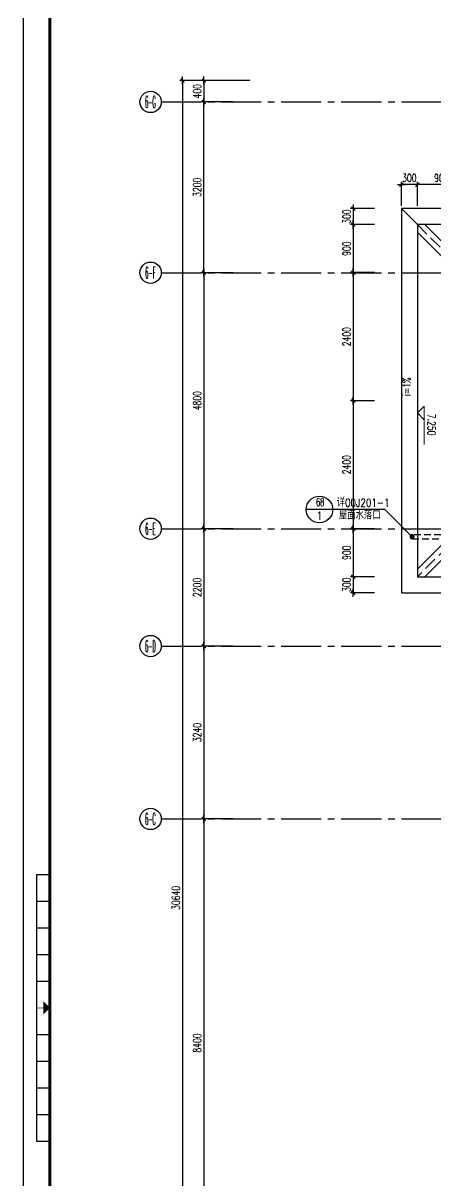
# Model space of a CAD drawing. Extents: x -395226 to -176901, y -140672 to 68263.
# Drawn here: x -218951 to -211217, y 35296 to 56997 of the extents above; entities that cross this region are included whole.
import ezdxf
from ezdxf.enums import TextEntityAlignment as Align

# ---------------------------------------------------------------- set-up
doc = ezdxf.new("R2010")
doc.units = 0
doc.header["$LTSCALE"] = 1000
doc.header["$MEASUREMENT"] = 0
for name, pattern in [('ACAD_ISO08W100', [36, 24, -3, 6, -3]), ('DASH', [0.35, 0.25, -0.1]), ('HIDDEN2', [0.1875, 0.125, -0.0625]), ('Plans$0$CENTER2', [1.125, 0.75, -0.125, 0.125, -0.125])]:
    doc.linetypes.add(name, pattern=pattern)
doc.layers.get('0').update_dxf_attribs({"linetype": 'CONTINUOUS'})
doc.layers.get('Defpoints').update_dxf_attribs({"linetype": 'CONTINUOUS'})
for name, color, linetype in [('A-AXIS', 3, 'CONTINUOUS'), ('A-AXIS-TEXT', 7, 'CONTINUOUS'), ('A-DIM', 201, 'CONTINUOUS'), ('A-DOTE', 8, 'ACAD_ISO08W100'), ('A-NOTE', 150, 'CONTINUOUS'), ('A-NOTE-CN', 150, 'CONTINUOUS'), ('A-PUB-DIM', 3, 'CONTINUOUS'), ('A-RAIN', 6, 'CONTINUOUS'), ('A-ROOF', 7, 'CONTINUOUS'), ('A-TEXT-CN', 31, 'CONTINUOUS'), ('Plans$0$Grid', 9, 'Plans$0$CENTER2'), ('图框', 7, 'CONTINUOUS')]:
    doc.layers.add(name, color=color, linetype=linetype)
doc.layers.add('A-LEVEL', color=135, linetype='CONTINUOUS', lineweight=0)
doc.styles.add('COMPLEX', font='COMPLEX')
doc.styles.add('DIM_FONT', font='SIMPLEX', dxfattribs={"width": 0.7, "bigfont": 'GBCBIG'})
doc.styles.add('PRC-S', font='tjromans.shx', dxfattribs={"width": 0.7, "bigfont": 'tjhztxt.shx'})
doc.styles.add('TJHZTXT', font='tjromans.shx', dxfattribs={"width": 0.8, "bigfont": 'tjhztxt.shx'})
doc.styles.add('zjz', font='tjromans.shx', dxfattribs={"width": 0.7, "height": 500, "bigfont": 'tjhztxt.shx'})
doc.dimstyles.new('DIM100', dxfattribs={"dimscale": 100, "dimtxt": 3, "dimasz": 0.01, "dimexe": 1, "dimexo": 1, "dimgap": 1, "dimtad": 1, "dimdec": 0, "dimzin": 0, "dimdsep": 46, "dimtxsty": 'DIM_FONT', "dimblk1": '_DIMX', "dimblk2": '_DIMX', "dimsah": 1, "dimcen": 0.01, "dimclrd": 256, "dimclre": 256, "dimclrt": 7, "dimadec": 0, "dimazin": 0, "dimtfac": 1, "dimtdec": 0, "dimtix": 1, "dimtmove": 2, "dimatfit": 3, "dimldrblk": '_DIMX', "dimfxl": 0, "dimtolj": 1, "dimtzin": 5, "dimarcsym": 0})

# ---------------------------------------------------------------- blocks, each defined once
blk = doc.blocks.new('_DIMX')
blk.add_line((-150, 0), (150, 0))
at = {"const_width": 50}
blk.add_lwpolyline([(-70, -70), (70, 70)], dxfattribs=at)
blk = doc.blocks.new('*D484')
at = {"layer": 'A-PUB-DIM', "lineweight": -2}
for p, q in [((-26848, 16240), (-27448, 16240)), ((-27398, 16239), (-27398, 11440)), ((-26848, 11440), (-27448, 11440))]:
    blk.add_line(p, q, dxfattribs=at)
at = {"layer": 'Defpoints', "color": 0}
for p in [(-26798, 16240), (-27398, 11440), (-26798, 11440)]:
    blk.add_point(p, dxfattribs=at)
at = {"layer": 'A-PUB-DIM', "lineweight": -2, "xscale": 0.5, "yscale": 0.5, "zscale": 0.5}
for p, rotation in [((-27398, 16240), 90), ((-27398, 11440), 270)]:
    blk.add_blockref('_DIMX', p, dxfattribs=dict(at, rotation=rotation))
at = {"layer": 'A-PUB-DIM', "insert": (-27523, 13840), "char_height": 150, "attachment_point": 5, "rotation": 90, "style": 'DIM_FONT'}
blk.add_mtext('\\A1;4800', dxfattribs=at)
blk = doc.blocks.new('*D485')
at = {"layer": 'A-PUB-DIM', "lineweight": -2}
for p, q in [((-26848, 11440), (-27448, 11440)), ((-27398, 11439), (-27398, 9240)), ((-26848, 9240), (-27448, 9240))]:
    blk.add_line(p, q, dxfattribs=at)
at = {"layer": 'Defpoints', "color": 0}
for p in [(-26798, 11440), (-27398, 9240), (-26798, 9240)]:
    blk.add_point(p, dxfattribs=at)
at = {"layer": 'A-PUB-DIM', "lineweight": -2, "xscale": 0.5, "yscale": 0.5, "zscale": 0.5}
for p, rotation in [((-27398, 11440), 90), ((-27398, 9240), 270)]:
    blk.add_blockref('_DIMX', p, dxfattribs=dict(at, rotation=rotation))
at = {"layer": 'A-PUB-DIM', "insert": (-27523, 10340), "char_height": 150, "attachment_point": 5, "rotation": 90, "style": 'DIM_FONT'}
blk.add_mtext('\\A1;2200', dxfattribs=at)
blk = doc.blocks.new('*D486')
at = {"layer": 'A-PUB-DIM', "lineweight": -2}
for p, q in [((-26848, 9240), (-27448, 9240)), ((-27398, 9239), (-27398, 6001)), ((-26848, 6000), (-27448, 6000))]:
    blk.add_line(p, q, dxfattribs=at)
at = {"layer": 'Defpoints', "color": 0}
for p in [(-26798, 9240), (-27398, 6000), (-26798, 6000)]:
    blk.add_point(p, dxfattribs=at)
at = {"layer": 'A-PUB-DIM', "lineweight": -2, "xscale": 0.5, "yscale": 0.5, "zscale": 0.5}
for p, rotation in [((-27398, 9240), 90), ((-27398, 6000), 270)]:
    blk.add_blockref('_DIMX', p, dxfattribs=dict(at, rotation=rotation))
at = {"layer": 'A-PUB-DIM', "insert": (-27523, 7620), "char_height": 150, "attachment_point": 5, "rotation": 90, "style": 'DIM_FONT'}
blk.add_mtext('\\A1;3240', dxfattribs=at)
blk = doc.blocks.new('*D487')
at = {"layer": 'A-PUB-DIM', "lineweight": -2}
for p, q in [((-26848, 6000), (-27448, 6000)), ((-27398, 6000), (-27398, -2399)), ((-26848, -2400), (-27448, -2400))]:
    blk.add_line(p, q, dxfattribs=at)
at = {"layer": 'Defpoints', "color": 0}
for p in [(-26798, 6000), (-27398, -2400), (-26798, -2400)]:
    blk.add_point(p, dxfattribs=at)
at = {"layer": 'A-PUB-DIM', "lineweight": -2, "xscale": 0.5, "yscale": 0.5, "zscale": 0.5}
for p, rotation in [((-27398, 6000), 90), ((-27398, -2400), 270)]:
    blk.add_blockref('_DIMX', p, dxfattribs=dict(at, rotation=rotation))
at = {"layer": 'A-PUB-DIM', "insert": (-27523, 1800), "char_height": 150, "attachment_point": 5, "rotation": 90, "style": 'DIM_FONT'}
blk.add_mtext('\\A1;8400', dxfattribs=at)
blk = doc.blocks.new('*D489')
at = {"layer": 'A-PUB-DIM', "lineweight": -2}
for p, q in [((-26540, 19840), (-27848, 19840)), ((-27798, 19840), (-27798, -10799)), ((-26540, -10800), (-27848, -10800))]:
    blk.add_line(p, q, dxfattribs=at)
at = {"layer": 'Defpoints', "color": 0}
for p in [(-26490, 19840), (-27798, -10800), (-26490, -10800)]:
    blk.add_point(p, dxfattribs=at)
at = {"layer": 'A-PUB-DIM', "lineweight": -2, "xscale": 0.5, "yscale": 0.5, "zscale": 0.5}
for p, rotation in [((-27798, 19840), 90), ((-27798, -10800), 270)]:
    blk.add_blockref('_DIMX', p, dxfattribs=dict(at, rotation=rotation))
at = {"layer": 'A-PUB-DIM', "insert": (-27923, 4520), "char_height": 150, "attachment_point": 5, "rotation": 90, "style": 'DIM_FONT'}
blk.add_mtext('\\A1;30640', dxfattribs=at)
blk = doc.blocks.new('_AXISO')
blk.add_circle((0, 0), 0.5)
at = {"layer": 'A-AXIS-TEXT', "style": 'COMPLEX', "width": 1.041667}
blk.add_attdef('A', text='', height=0.56, dxfattribs=at).set_placement((-0.25, -0.28), (0.25, -0.28), align=Align.FIT)
blk = doc.blocks.new('*D504')
at = {"layer": 'A-PUB-DIM', "lineweight": -2}
for p, q in [((-26848, 19440), (-27448, 19440)), ((-27398, 16240), (-27398, 19439)), ((-26848, 16240), (-27448, 16240))]:
    blk.add_line(p, q, dxfattribs=at)
at = {"layer": 'Defpoints', "color": 0}
for p in [(-27398, 19440), (-26798, 19440), (-26798, 16240)]:
    blk.add_point(p, dxfattribs=at)
at = {"layer": 'A-PUB-DIM', "lineweight": -2, "xscale": 0.5, "yscale": 0.5, "zscale": 0.5}
for p, rotation in [((-27398, 19440), 90), ((-27398, 16240), 270)]:
    blk.add_blockref('_DIMX', p, dxfattribs=dict(at, rotation=rotation))
at = {"layer": 'A-PUB-DIM', "insert": (-27523, 17840), "char_height": 150, "attachment_point": 5, "rotation": 90, "style": 'DIM_FONT'}
blk.add_mtext('\\A1;3200', dxfattribs=at)
blk = doc.blocks.new('*D505')
at = {"layer": 'A-PUB-DIM', "lineweight": -2}
for p, q in [((-26848, 19840), (-27448, 19840)), ((-27398, 19840), (-27398, 19440)), ((-26848, 19440), (-27448, 19440))]:
    blk.add_line(p, q, dxfattribs=at)
at = {"layer": 'Defpoints', "color": 0}
for p in [(-26798, 19840), (-27398, 19440), (-26798, 19440)]:
    blk.add_point(p, dxfattribs=at)
at = {"layer": 'A-PUB-DIM', "lineweight": -2, "xscale": 0.5, "yscale": 0.5, "zscale": 0.5}
for p, rotation in [((-27398, 19840), 90), ((-27398, 19440), 270)]:
    blk.add_blockref('_DIMX', p, dxfattribs=dict(at, rotation=rotation))
at = {"layer": 'A-PUB-DIM', "insert": (-27523, 19640), "char_height": 150, "attachment_point": 5, "rotation": 90, "style": 'DIM_FONT'}
blk.add_mtext('\\A1;400', dxfattribs=at)
blk = doc.blocks.new('A$C27EA7CCC')
at = {"layer": 'A-LEVEL', "linetype": 'ByBlock'}
blk.add_lwpolyline([(1018, 509), (509, 0), (0, 509), (2880, 509)], dxfattribs=at)
at = {"layer": 'A-LEVEL', "style": 'zjz', "width": 0.7}
for tag, p in [('-6.000（建筑）', (3635, 1346)), ('-6.300（结构）', (3635, 645))]:
    blk.add_attdef(tag, text='', height=600, dxfattribs=at).set_placement(p, align=Align.RIGHT)
blk = doc.blocks.new('sy')
blk.add_line((1948, 0), (2948, 0))
blk.add_circle((2448, 0), 500)
at = {"layer": 'A-NOTE', "linetype": 'Continuous'}
blk.add_line((0, 0), (2948, 0), dxfattribs=at)
at = {"layer": 'A-NOTE', "linetype": 'Continuous', "style": 'PRC-S', "width": 0.7}
for tag, p in [('详建施', (788, -373)), ('S01', (788, 70)), ('302', (2169, -370))]:
    blk.add_attdef(tag, p, '', height=350, dxfattribs=at)
blk.add_attdef('1', text='', height=350, dxfattribs=at).set_placement((2449, 232), align=Align.MIDDLE)
blk = doc.blocks.new('floor drain@75')
at = {"layer": 'A-RAIN'}
h = blk.add_hatch(dxfattribs=at)
h.set_pattern_fill('ANSI31', color=256, scale=0.2, style=0)
edge = h.paths.add_edge_path()
edge.add_arc((0, 0), 0.0938, 0, 360)
blk.add_circle((0, 0), 0.0938, dxfattribs=at)
blk = doc.blocks.new('*D683')
at = {"layer": 'A-DIM', "lineweight": -2}
for p, q in [((-211564, 53570), (-211564, 54020)), ((-210664, 53970), (-211563, 53970)), ((-210664, 53570), (-210664, 54020))]:
    blk.add_line(p, q, dxfattribs=at)
at = {"layer": 'Defpoints', "color": 0}
for p in [(-211564, 53970), (-211564, 53520), (-210664, 53520)]:
    blk.add_point(p, dxfattribs=at)
at = {"layer": 'A-DIM', "lineweight": -2, "xscale": 0.5, "yscale": 0.5, "zscale": 0.5}
for p, rotation in [((-211564, 53970), 180.0000000000037), ((-210664, 53970), 3.677058657558518e-12)]:
    blk.add_blockref('_DIMX', p, dxfattribs=dict(at, rotation=rotation))
at = {"layer": 'A-DIM', "insert": (-211114, 54095), "char_height": 150, "attachment_point": 5, "style": 'DIM_FONT'}
blk.add_mtext('\\A1;900', dxfattribs=at)
blk = doc.blocks.new('*D684')
at = {"layer": 'A-DIM', "lineweight": -2}
for p, q in [((-211864, 53970), (-211865, 53970)), ((-211864, 53570), (-211864, 54020)), ((-211564, 53970), (-211864, 53970)), ((-211564, 53570), (-211564, 54020)), ((-211563, 53970), (-211563, 53970))]:
    blk.add_line(p, q, dxfattribs=at)
at = {"layer": 'Defpoints', "color": 0}
for p in [(-211864, 53970), (-211864, 53520), (-211564, 53520)]:
    blk.add_point(p, dxfattribs=at)
at = {"layer": 'A-DIM', "lineweight": -2, "xscale": 0.5, "yscale": 0.5, "zscale": 0.5}
for p, rotation in [((-211864, 53970), 1.109377472894474e-11), ((-211564, 53970), 180.0000000000111)]:
    blk.add_blockref('_DIMX', p, dxfattribs=dict(at, rotation=rotation))
at = {"layer": 'A-DIM', "insert": (-211714, 54095), "char_height": 150, "attachment_point": 5, "style": 'DIM_FONT'}
blk.add_mtext('\\A1;300', dxfattribs=at)
blk = doc.blocks.new('*D685')
at = {"layer": 'A-DIM', "lineweight": -2}
for p, q in [((-212364, 53520), (-212814, 53520)), ((-212764, 53520), (-212764, 53521)), ((-212764, 53520), (-212764, 53220)), ((-212364, 53220), (-212814, 53220)), ((-212764, 53219), (-212764, 53219))]:
    blk.add_line(p, q, dxfattribs=at)
at = {"layer": 'Defpoints', "color": 0}
for p in [(-212314, 53520), (-212764, 53220), (-212314, 53220)]:
    blk.add_point(p, dxfattribs=at)
at = {"layer": 'A-DIM', "lineweight": -2, "xscale": 0.5, "yscale": 0.5, "zscale": 0.5}
for p, rotation in [((-212764, 53520), 270), ((-212764, 53220), 90)]:
    blk.add_blockref('_DIMX', p, dxfattribs=dict(at, rotation=rotation))
at = {"layer": 'A-DIM', "insert": (-212889, 53370), "char_height": 150, "attachment_point": 5, "rotation": 90, "style": 'DIM_FONT'}
blk.add_mtext('\\A1;300', dxfattribs=at)
blk = doc.blocks.new('*D686')
at = {"layer": 'A-DIM', "lineweight": -2}
for p, q in [((-212364, 53220), (-212814, 53220)), ((-212764, 53219), (-212764, 52320)), ((-212364, 52320), (-212814, 52320))]:
    blk.add_line(p, q, dxfattribs=at)
at = {"layer": 'Defpoints', "color": 0}
for p in [(-212314, 53220), (-212764, 52320), (-212314, 52320)]:
    blk.add_point(p, dxfattribs=at)
at = {"layer": 'A-DIM', "lineweight": -2, "xscale": 0.5, "yscale": 0.5, "zscale": 0.5}
for p, rotation in [((-212764, 53220), 90), ((-212764, 52320), 270)]:
    blk.add_blockref('_DIMX', p, dxfattribs=dict(at, rotation=rotation))
at = {"layer": 'A-DIM', "insert": (-212889, 52770), "char_height": 150, "attachment_point": 5, "rotation": 90, "style": 'DIM_FONT'}
blk.add_mtext('\\A1;900', dxfattribs=at)
blk = doc.blocks.new('*D687')
at = {"layer": 'A-DIM', "lineweight": -2}
for p, q in [((-212364, 52320), (-212814, 52320)), ((-212764, 52319), (-212764, 49920)), ((-212364, 49920), (-212814, 49920))]:
    blk.add_line(p, q, dxfattribs=at)
at = {"layer": 'Defpoints', "color": 0}
for p in [(-212314, 52320), (-212764, 49920), (-212314, 49920)]:
    blk.add_point(p, dxfattribs=at)
at = {"layer": 'A-DIM', "lineweight": -2, "xscale": 0.5, "yscale": 0.5, "zscale": 0.5}
for p, rotation in [((-212764, 52320), 90), ((-212764, 49920), 270)]:
    blk.add_blockref('_DIMX', p, dxfattribs=dict(at, rotation=rotation))
at = {"layer": 'A-DIM', "insert": (-212889, 51120), "char_height": 150, "attachment_point": 5, "rotation": 90, "style": 'DIM_FONT'}
blk.add_mtext('\\A1;2400', dxfattribs=at)
blk = doc.blocks.new('*D688')
at = {"layer": 'A-DIM', "lineweight": -2}
for p, q in [((-212364, 49920), (-212814, 49920)), ((-212764, 49919), (-212764, 47520)), ((-212364, 47520), (-212814, 47520))]:
    blk.add_line(p, q, dxfattribs=at)
at = {"layer": 'Defpoints', "color": 0}
for p in [(-212314, 49920), (-212764, 47520), (-212314, 47520)]:
    blk.add_point(p, dxfattribs=at)
at = {"layer": 'A-DIM', "lineweight": -2, "xscale": 0.5, "yscale": 0.5, "zscale": 0.5}
for p, rotation in [((-212764, 49920), 90), ((-212764, 47520), 270)]:
    blk.add_blockref('_DIMX', p, dxfattribs=dict(at, rotation=rotation))
at = {"layer": 'A-DIM', "insert": (-212889, 48720), "char_height": 150, "attachment_point": 5, "rotation": 90, "style": 'DIM_FONT'}
blk.add_mtext('\\A1;2400', dxfattribs=at)
blk = doc.blocks.new('*D689')
at = {"layer": 'A-DIM', "lineweight": -2}
for p, q in [((-212364, 47520), (-212814, 47520)), ((-212764, 47519), (-212764, 46620)), ((-212364, 46620), (-212814, 46620))]:
    blk.add_line(p, q, dxfattribs=at)
at = {"layer": 'Defpoints', "color": 0}
for p in [(-212314, 47520), (-212764, 46620), (-212314, 46620)]:
    blk.add_point(p, dxfattribs=at)
at = {"layer": 'A-DIM', "lineweight": -2, "xscale": 0.5, "yscale": 0.5, "zscale": 0.5}
for p, rotation in [((-212764, 47520), 90), ((-212764, 46620), 270)]:
    blk.add_blockref('_DIMX', p, dxfattribs=dict(at, rotation=rotation))
at = {"layer": 'A-DIM', "insert": (-212889, 47070), "char_height": 150, "attachment_point": 5, "rotation": 90, "style": 'DIM_FONT'}
blk.add_mtext('\\A1;900', dxfattribs=at)
blk = doc.blocks.new('*D690')
at = {"layer": 'A-DIM', "lineweight": -2}
for p, q in [((-212364, 46620), (-212814, 46620)), ((-212764, 46620), (-212764, 46621)), ((-212764, 46620), (-212764, 46320)), ((-212364, 46320), (-212814, 46320)), ((-212764, 46319), (-212764, 46319))]:
    blk.add_line(p, q, dxfattribs=at)
at = {"layer": 'Defpoints', "color": 0}
for p in [(-212314, 46620), (-212764, 46320), (-212314, 46320)]:
    blk.add_point(p, dxfattribs=at)
at = {"layer": 'A-DIM', "lineweight": -2, "xscale": 0.5, "yscale": 0.5, "zscale": 0.5}
for p, rotation in [((-212764, 46620), 270), ((-212764, 46320), 90)]:
    blk.add_blockref('_DIMX', p, dxfattribs=dict(at, rotation=rotation))
at = {"layer": 'A-DIM', "insert": (-212889, 46470), "char_height": 150, "attachment_point": 5, "rotation": 90, "style": 'DIM_FONT'}
blk.add_mtext('\\A1;300', dxfattribs=at)
blk = doc.blocks.new('TJAD_TK_A0')
at = {"layer": '图框'}
for p, q in [((1517.5, -436.65), (1517.5, -431.65)), ((1527.5, -436.65), (1527.5, -431.65)), ((1537.5, -436.65), (1537.5, -431.65)), ((1547.5, -436.65), (1547.5, -431.65)), ((1557.5, -436.65), (1557.5, -431.65)), ((1577.5, -436.65), (1577.5, -431.65)), ((1587.5, -436.65), (1587.5, -431.65)), ((1597.5, -436.65), (1597.5, -431.65)), ((1607.5, -436.65), (1607.5, -431.65)), ((1617.5, -436.65), (1617.5, -431.65)), ((1517.5, -436.65), (1617.5, -436.65)), ((973, -441.7), (2162, -441.7))]:
    blk.add_line(p, q, dxfattribs=at)
at = {"layer": '图框', "const_width": 1.2}
blk.add_lwpolyline([(2152, -431.7), (2152, 389.3), (998, 389.3), (998, -431.7)], close=True, dxfattribs=at)
at = {"layer": '图框', "const_width": 0.3}
blk.add_lwpolyline([(1567.5, -434.15), (1567.5, -436.65)], dxfattribs=at)
at = {"layer": '图框'}
blk.add_solid([(1570, -434.15), (1565, -434.15), (1567.5, -431.65)], dxfattribs=at)
blk = doc.blocks.new('Grid')
at = {"layer": 'Plans$0$Grid', "color": 8}
for p, q in [((-28198.2, 19440), (8601.8, 19440)), ((-28198.2, 16240), (8601.8, 16240)), ((-28198.2, 11440), (8601.8, 11440)), ((-28198.2, 9240), (8601.8, 9240)), ((-28198.2, 6000), (8601.8, 6000))]:
    blk.add_line(p, q, dxfattribs=at)
at = {"layer": 'A-AXIS'}
ref = blk.add_blockref('_AXISO', (-28398.2, 19440), dxfattribs=dict(at, xscale=400.0000000232831, yscale=399.9999999941792, zscale=400))
ref.add_attrib('A', '6-G', dxfattribs={"layer": 'A-AXIS-TEXT', "height": 224, "style": 'COMPLEX', "width": 0.287528}).set_placement((-28498.2, 19328), (-28301.9, 19328), align=Align.FIT)
ref = blk.add_blockref('_AXISO', (-28398.2, 16240), dxfattribs=dict(at, xscale=400.0000000232831, yscale=399.9999999941792, zscale=400))
ref.add_attrib('A', '6-F', dxfattribs={"layer": 'A-AXIS-TEXT', "height": 224, "style": 'COMPLEX', "width": 0.296803}).set_placement((-28498.2, 16128), (-28301.9, 16128), align=Align.FIT)
ref = blk.add_blockref('_AXISO', (-28398.2, 11440), dxfattribs=dict(at, xscale=400.0000000232831, yscale=399.9999999941792, zscale=400))
ref.add_attrib('A', '6-E', dxfattribs={"layer": 'A-AXIS-TEXT', "height": 224, "style": 'COMPLEX', "width": 0.296803}).set_placement((-28498.2, 11328), (-28301.9, 11328), align=Align.FIT)
ref = blk.add_blockref('_AXISO', (-28398.2, 9240), dxfattribs=dict(at, xscale=400.0000000232831, yscale=399.9999999941792, zscale=400))
ref.add_attrib('A', '6-D', dxfattribs={"layer": 'A-AXIS-TEXT', "height": 224, "style": 'COMPLEX', "width": 0.292092}).set_placement((-28498.2, 9128), (-28301.9, 9128), align=Align.FIT)
ref = blk.add_blockref('_AXISO', (-28398.2, 6000), dxfattribs=dict(at, xscale=400.0000000232831, yscale=399.9999999941792, zscale=400))
ref.add_attrib('A', '6-C', dxfattribs={"layer": 'A-AXIS-TEXT', "height": 224, "style": 'COMPLEX', "width": 0.301669}).set_placement((-28498.2, 5888), (-28301.9, 5888), align=Align.FIT)
at = {"layer": 'A-PUB-DIM'}
for base, p1, p2, angle, picture, middle in [((-27798.2, -10800), (-26489.8, 19840), (-26489.8, -10800), 90, '*D489', (-27923.2, 4520)), ((-27398.2, 19440), (-26797.5, 19840), (-26797.5, 19440), 90, '*D505', (-27523.2, 19640)), ((-27398.2, 19440), (-26797.5, 16240), (-26797.5, 19440), 270, '*D504', (-27523.2, 17840)), ((-27398.2, 11440), (-26797.5, 16240), (-26797.5, 11440), 90, '*D484', (-27523.2, 13840)), ((-27398.2, 9240), (-26797.5, 11440), (-26797.5, 9240), 90, '*D485', (-27523.2, 10340)), ((-27398.2, 6000), (-26797.5, 9240), (-26797.5, 6000), 90, '*D486', (-27523.2, 7620)), ((-27398.2, -2400), (-26797.5, 6000), (-26797.5, -2400), 90, '*D487', (-27523.2, 1800))]:
    dim = blk.add_linear_dim(base=base, p1=p1, p2=p2, angle=angle, dimstyle='DIM100', override={"dimscale": 50, "dimclrt": 256}, dxfattribs=at)
    dim.commit()
    dim.dimension.update_dxf_attribs({"geometry": picture, "text_midpoint": middle})

msp = doc.modelspace()

# ---------------------------------------------------------------- linework, layer by layer
at = {"layer": 'A-NOTE', "linetype": 'Continuous'}
msp.add_line((-211663.6, 47369.8), (-212174.5, 47880.7), dxfattribs=at)
at = {"layer": 'A-RAIN'}
msp.add_line((-211563.6, 53219.8), (-211863.6, 53519.8), dxfattribs=at)
at = {"layer": 'A-RAIN', "linetype": 'HIDDEN2'}
for p, q in [((-210938.6, 47407.3), (-211663.6, 47407.3)), ((-211663.6, 47332.3), (-210938.6, 47332.3))]:
    msp.add_line(p, q, dxfattribs=at)
at = {"layer": 'A-RAIN'}
msp.add_lwpolyline([(-204163.6, 51369.8), (-204163.6, 53219.8), (-211563.6, 53219.8), (-211563.6, 46619.8), (-204163.6, 46619.8), (-204163.6, 48469.8)], dxfattribs=at)
at = {"layer": 'A-ROOF'}
for points in [[(-203863.6, 51369.8), (-203863.6, 53519.8), (-211863.6, 53519.8), (-211863.6, 46319.8), (-203863.6, 46319.8), (-203863.6, 48469.8)], [(-211422.2, 53219.8), (-208222.2, 50019.8)], [(-211563.6, 53078.4), (-208405, 49919.8), (-211563.6, 46761.2)], [(-208222.2, 49819.8), (-211422.2, 46619.8)]]:
    msp.add_lwpolyline(points, dxfattribs=at)
at = {"layer": 'A-ROOF', "linetype": 'DASH'}
msp.add_lwpolyline([(-211563.6, 53219.8), (-208263.6, 49919.8), (-211563.6, 46619.8)], dxfattribs=at)
at = {"layer": 'A-TEXT-CN'}
msp.add_lwpolyline([(-211612, 50557.6, 0, 0, 0), (-211612, 49957.6, 40, 0, 0), (-211612, 49807.6, 0, 0, 0)], format="xyseb", dxfattribs=at)

# ---------------------------------------------------------------- block references
at = {"layer": 'A-DOTE'}
msp.add_blockref('Grid', (-188165.4, 36079.8), dxfattribs=at)
at = {"layer": 'A-LEVEL', "linetype": 'ByBlock'}
ref = msp.add_blockref('A$C27EA7CCC', (-211563.6, 49818.2), dxfattribs=dict(at, xscale=0.25, yscale=0.25, zscale=0.25, rotation=270))
ref.add_attrib('-6.000（建筑）', '7.250', dxfattribs={"height": 150, "rotation": 270, "style": 'TJHZTXT', "width": 0.7}).set_placement((-211371.2, 49267.7), align=Align.RIGHT)
at = {"layer": 'A-NOTE'}
ref = msp.add_blockref('sy', (-212174.5, 47880.7), dxfattribs=dict(at, xscale=0.5, yscale=0.5, zscale=0.5, rotation=180))
ref.add_attrib('302', '68', (-213459.9, 47944.7), dxfattribs={"layer": 'A-NOTE-CN', "linetype": 'Continuous', "height": 150, "style": 'TJHZTXT', "width": 0.5})
ref.add_attrib('1', '1', dxfattribs={"layer": 'A-NOTE-CN', "linetype": 'Continuous', "height": 150, "style": 'TJHZTXT', "width": 0.8}).set_placement((-213398.8, 47764.5), align=Align.MIDDLE)
ref.add_attrib('S01', '屋面水落口', (-213033.4, 47695.7), dxfattribs={"layer": 'A-NOTE-CN', "linetype": 'Continuous', "height": 150, "style": 'TJHZTXT', "width": 0.8})
ref.add_attrib('详建施', '详00J201-1', (-213074.7, 47933.1), dxfattribs={"layer": 'A-NOTE-CN', "linetype": 'Continuous', "height": 150, "style": 'TJHZTXT', "width": 0.8})
at = {"layer": 'A-RAIN', "xscale": -400, "yscale": 400, "zscale": 400, "rotation": 270}
msp.add_blockref('floor drain@75', (-211663.6, 47369.8), dxfattribs=at)
at = {"layer": '图框', "xscale": 50, "yscale": 50, "zscale": 50, "rotation": 270}
msp.add_blockref('TJAD_TK_A0', (-196865.8, 116912.9), dxfattribs=at)

# ---------------------------------------------------------------- texts
at = {"layer": 'A-TEXT-CN', "insert": (-211841.3, 50358.7), "char_height": 150, "width": 3418.622, "attachment_point": 3, "rotation": 90, "style": 'PRC-S'}
msp.add_mtext('i=1%', dxfattribs=at)

# ---------------------------------------------------------------- dimensions: what is measured, and where the dimension line sits
at = {"layer": 'A-DIM'}
for p1, p2, picture, middle in [((-211563.6, 53519.8), (-211863.6, 53519.8), '*D684', (-211713.6, 54094.8)), ((-210663.6, 53519.8), (-211563.6, 53519.8), '*D683', (-211113.6, 54094.8)), ((-212313.6, 53519.8), (-212313.6, 53219.8), '*D685', (-212888.6, 53369.8)), ((-212313.6, 53219.8), (-212313.6, 52319.8), '*D686', (-212888.6, 52769.8)), ((-212313.6, 52319.8), (-212313.6, 49919.8), '*D687', (-212888.6, 51119.8)), ((-212313.6, 49919.8), (-212313.6, 47519.8), '*D688', (-212888.6, 48719.8)), ((-212313.6, 47519.8), (-212313.6, 46619.8), '*D689', (-212888.6, 47069.8)), ((-212313.6, 46619.8), (-212313.6, 46319.8), '*D690', (-212888.6, 46469.8))]:
    dim = msp.add_aligned_dim(p1=p1, p2=p2, distance=-450, dimstyle='DIM100', override={"dimscale": 50, "dimclrt": 256}, dxfattribs=at)
    dim.commit()
    dim.dimension.update_dxf_attribs({"geometry": picture, "text_midpoint": middle})

doc.saveas('drawing.dxf')
